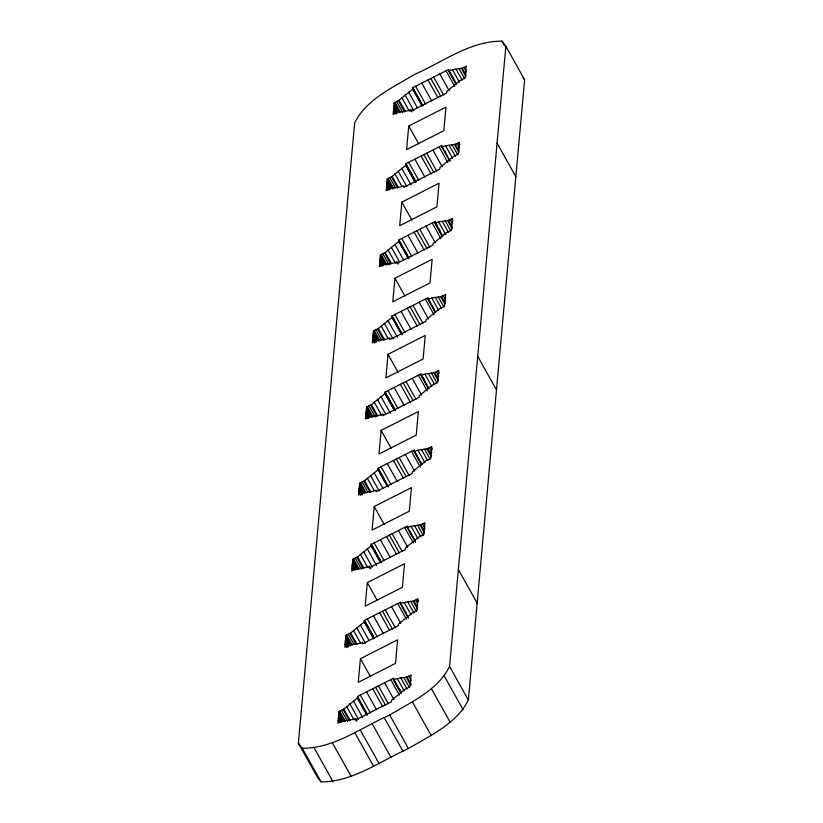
<?xml version="1.0" encoding="UTF-8"?>
<svg xmlns="http://www.w3.org/2000/svg" width="823" height="823" viewBox="0 0 823 823"><rect width="100%" height="100%" fill="white"/><g stroke="black" fill="none" stroke-linecap="round" stroke-linejoin="round"><path stroke-width="1.23" d="M298.379 743.19L354.641 122.966C366.43 99.182 392.859 87.567 414.535 74.43C442.743 62.075 469.943 40.985 501.958 41.15L505.857 46.232L524.621 79.81L468.359 700.034C456.57 723.818 430.141 735.433 408.465 748.57C380.257 760.925 353.057 782.015 321.042 781.85L317.143 776.768L298.379 743.19L302.278 748.272L321.042 781.85M400.966 693.182L393.456 679.747L393.6 678.173L357.542 696.464L357.398 698.048L343.798 709.066L338.973 711.514L337.903 723.314C343.109 719.59 349.826 721.113 355.546 718.479L356.791 720.722M400.359 603.65L400.503 602.066L364.445 620.367L364.301 621.941L350.711 632.969L345.876 635.418L344.806 647.207C350.012 643.493 356.729 645.016 362.449 642.382L362.305 643.956L398.363 625.655L398.507 624.081L412.097 613.063L416.932 610.615L418.002 598.815C412.796 602.529 406.078 601.006 400.359 603.65L408.496 618.196M415.399 542.1L407.262 527.543L407.406 525.969L371.348 544.27L371.204 545.844L357.614 556.862L352.789 559.311L351.719 571.111C356.915 567.386 363.632 568.919 369.352 566.275L370.607 568.518M414.164 451.446L414.308 449.862L378.251 468.164L378.107 469.748L364.517 480.766L359.692 483.214L358.622 495.004C363.828 491.29 370.535 492.812 376.255 490.179L376.111 491.753L412.169 473.462L412.313 471.877L425.913 460.859L430.738 458.411L431.808 446.611C426.602 450.335 419.884 448.813 414.164 451.446L421.674 464.872M421.078 375.35L421.222 373.765L385.154 392.067L385.02 393.641L371.42 404.659L366.595 407.118L365.525 418.907C370.731 415.193 377.438 416.716 383.158 414.082L383.014 415.656L419.072 397.355L419.216 395.781L432.816 384.763L437.641 382.314L438.71 370.515C433.505 374.228 426.787 372.706 421.078 375.35L428.577 388.775M427.981 299.243L428.125 297.669L392.067 315.96L391.923 317.544L378.323 328.562L373.498 331.011L372.428 342.81C377.634 339.086 384.351 340.609 390.061 337.975L389.927 339.56L425.985 321.258L426.129 319.674L439.719 308.656L444.543 306.207L445.613 294.418C440.408 298.132 433.7 296.609 427.981 299.243L435.48 312.678M436.9 224.926L435.028 221.562L398.97 239.863L398.826 241.448L385.226 252.466L380.401 254.914L379.331 266.703C384.536 262.99 391.254 264.512 396.974 261.879L398.219 264.111M405.729 165.341L392.129 176.359L387.304 178.807L386.234 190.607C391.439 186.893 398.157 188.416 403.877 185.782L403.733 187.356L439.791 169.054L439.935 167.481L453.524 156.463L458.349 154.014L459.419 142.214C454.224 145.928 447.506 144.406 441.786 147.05L441.93 145.465L405.873 163.767L405.729 165.341L415.111 182.13M456.199 84.378L448.689 70.943L448.833 69.369L412.776 87.66L412.632 89.244L399.042 100.262L394.207 102.71L393.137 114.51C398.342 110.786 405.06 112.309 410.78 109.675L412.025 111.918M360.412 658.709L358.272 682.298L395.493 663.41L397.632 639.821L360.412 658.709L370.422 676.619M367.315 582.612L365.175 606.201L402.396 587.313L404.535 563.724L367.315 582.612L377.325 600.523M374.218 506.515L372.078 530.105L409.298 511.217L411.438 487.617L374.218 506.515L384.228 524.416M381.121 430.408L378.981 453.998L416.201 435.11L418.341 411.521L381.121 430.408L391.131 448.319M388.024 354.312L385.884 377.901L423.115 359.013L425.254 335.424L388.024 354.312L398.034 372.222M394.937 278.215L392.797 301.804L430.018 282.917L432.157 259.317L394.937 278.215L404.937 296.115M401.84 202.108L399.7 225.697L436.92 206.81L439.06 183.22L401.84 202.108L411.85 220.019M408.743 126.012L406.603 149.601L443.823 130.713L445.963 107.124L408.743 126.012L418.753 143.922M355.546 718.479L355.402 720.053L391.46 701.762L391.604 700.178L405.194 689.16L410.019 686.711L411.089 674.911C405.893 678.636 399.176 677.113 393.456 679.747M369.352 566.275L369.208 567.86L405.266 549.558L405.41 547.984L419.01 536.956L423.835 534.508L424.905 522.718C419.699 526.432 412.981 524.909 407.262 527.543M396.974 261.879L396.83 263.453L432.888 245.161L433.032 243.577L446.622 232.559L451.446 230.111L452.516 218.311C447.311 222.035 440.603 220.513 434.883 223.146L442.393 236.571M410.78 109.675L410.636 111.259L446.694 92.958L446.838 91.374L460.427 80.356L465.262 77.907L466.332 66.118C461.127 69.832 454.409 68.309 448.689 70.943M434.883 223.146L435.028 221.562M302.278 748.272C334.292 748.446 361.492 727.347 389.701 714.992C411.366 701.854 437.805 690.24 449.584 666.455L505.857 46.232M523.068 77.773L524.621 79.81M501.958 41.15L504.458 45.625M463.915 67.342L466.415 71.817M462.259 68.186L466.013 74.893M461.508 68.566L465.88 76.395M458.987 68.618L464.614 78.689M455.983 69.029L462.238 80.222M497.071 143.14L515.836 176.719M452.537 69.811L459.419 82.125M449.389 71.272L456.271 83.586M448.71 70.696L456.22 84.131M446.015 70.799L454.78 86.466M439.821 73.936L449.204 90.725M433.618 77.084L443.628 94.995M430.81 78.514L440.809 96.425M427.991 79.944L438.001 97.855M458.668 142.595L459.923 144.838M457.012 143.439L459.512 147.914M421.788 83.092L431.797 100.992M455.356 144.282L459.1 151M454.594 144.663L458.977 152.502M452.084 144.714L457.711 154.786M449.08 145.136L455.335 156.329M415.594 86.23L425.604 104.14M445.634 145.908L452.516 158.222M412.776 87.66L422.785 105.57M412.755 87.907L422.765 105.817M412.704 88.452L422.086 105.241M412.652 88.997L422.014 106.033M444.41 150.187L445.665 152.43M441.858 146.257L443.113 148.49M444.358 150.732L449.986 160.804M441.807 146.803L449.944 161.349M408.63 92.094L417.384 107.762M439.112 146.895L447.866 162.563M404.998 94.912L413.753 110.58M432.919 150.043L442.301 166.832M401.789 97.639L409.288 111.074M399.042 100.262L405.297 111.455M398.281 100.643L404.535 111.835M426.715 153.181L436.725 171.091M396.624 101.486L402.879 112.679M394.968 102.33L400.595 112.401M423.896 154.611L433.906 172.521M394.207 102.71L399.844 112.782M394.124 103.636L399.134 112.586M393.939 105.663L397.694 112.381M421.088 156.041L431.087 173.951M393.764 107.69L396.892 113.286M393.672 108.605L396.182 113.09M393.589 109.531L396.1 114.006M393.404 111.558L394.659 113.8M451.765 218.702L453.02 220.934M450.109 219.535L451.981 222.899M414.885 159.189L424.894 177.099M448.453 220.379L452.197 227.097M447.691 220.759L452.074 228.599M445.181 220.811L450.809 230.882M442.177 221.233L448.432 232.425M408.692 162.337L418.701 180.247M438.731 222.015L445.613 234.329M405.873 163.767L415.882 181.677M405.852 164.014L415.862 181.914M405.801 164.559L415.81 182.459M405.749 165.094L415.131 181.883M435.007 221.809L436.879 225.173M438.752 228.527L440.007 230.769M434.956 222.354L442.455 235.79M434.904 222.899L442.414 236.324M401.727 168.201L411.109 184.98M432.209 222.992L440.963 238.67M398.095 171.009L406.85 186.677M426.016 226.14L435.398 242.929M394.875 173.746L401.758 186.06M392.129 176.359L398.383 187.551M391.378 176.75L397.632 187.942M419.812 229.288L429.822 247.198M389.721 177.583L395.349 187.665M388.065 178.426L393.692 188.498M416.994 230.718L427.003 248.628M387.304 178.807L392.941 188.889M387.221 179.733L392.232 188.683M387.036 181.76L390.791 188.477M414.175 232.148L424.184 250.048M386.851 183.786L389.979 189.383M386.769 184.712L389.279 189.187M386.687 185.628L389.186 190.113M386.501 187.654L387.756 189.897M477.721 356.338L496.485 389.917M443.206 295.642L445.706 300.117M407.982 235.285L417.991 253.196M441.54 296.486L445.294 303.193M440.789 296.866L444.543 303.584M438.278 296.918L443.906 306.989M435.274 297.329L441.529 308.522M401.789 238.433L411.788 256.344M431.828 298.111L438.71 310.425M398.97 239.863L408.949 258.021M398.898 240.655L408.908 258.566M398.846 241.201L408.229 257.99M398.826 241.448L408.208 258.237M428.053 298.451L429.925 301.815M431.18 304.047L434.935 310.765M428.001 298.996L435.511 312.431M394.824 244.297L403.579 259.965M425.306 299.099L434.06 314.767M391.182 247.106L399.32 261.663M419.102 302.236L428.485 319.026M387.972 249.842L395.482 263.278M385.226 252.466L391.481 263.658M384.475 252.846L390.73 264.039M412.909 305.384L422.919 323.295M382.818 253.69L389.073 264.883M381.152 254.533L386.789 264.605M410.091 306.814L420.1 324.725M380.401 254.914L386.028 264.985M380.319 255.83L385.318 264.79M380.133 257.856L383.888 264.574M407.272 308.244L417.282 326.155M379.948 259.893L383.076 265.49M379.866 260.809L382.366 265.284M379.784 261.735L382.284 266.21M379.598 263.761L380.854 265.994M437.959 370.895L439.204 373.138M436.293 371.739L438.803 376.214M401.079 311.392L411.089 329.303M434.637 372.582L438.392 379.3M433.886 372.963L438.268 380.802M431.375 373.014L437.003 383.086M428.372 373.436L434.626 384.629M394.875 314.54L404.885 332.441M424.925 374.218L431.808 386.522M392.067 315.96L402.066 333.871M392.036 316.207L402.046 334.117M391.995 316.752L401.994 334.663M391.943 317.297L401.305 334.333M423.073 377.366L424.318 379.609M421.15 374.558L428.649 387.983M421.098 375.103L428.598 388.528M387.911 320.394L397.293 337.183M418.403 375.195L427.158 390.863M384.279 323.213L393.044 338.881M412.2 378.343L421.582 395.133M381.07 325.949L387.952 338.253M378.323 328.562L384.578 339.755M377.572 328.943L383.827 340.136M406.006 381.491L416.016 399.392M375.916 329.786L381.543 339.858M374.249 330.63L379.887 340.701M403.188 382.911L413.197 400.822M373.498 331.011L379.125 341.082M373.416 331.936L378.415 340.887M373.231 333.963L376.985 340.681M400.369 384.341L410.379 402.252M373.045 335.99L376.173 341.586M372.963 336.905L376.09 342.502M372.881 337.831L375.381 342.306M372.696 339.858L374.568 343.212M431.057 447.002L432.301 449.235M429.39 447.835L431.9 452.321M394.176 387.489L404.186 405.4M427.734 448.679L431.489 455.397M426.983 449.06L431.355 456.899M424.462 449.111L430.1 459.183M421.469 449.533L427.723 460.726M387.972 390.637L397.982 408.547M418.022 450.315L424.894 462.629M385.154 392.067L395.163 409.977M385.133 392.314L395.143 410.224M385.082 392.859L395.091 410.759M385.041 393.394L394.423 410.183M385.02 393.641L394.402 410.43M414.864 451.776L419.246 459.615M420.491 461.847L421.746 464.09M414.195 451.199L421.695 464.625M381.008 396.501L390.39 413.29M411.5 451.292L420.255 466.97M377.376 399.309L385.514 413.856M405.297 454.44L414.679 471.229M374.167 402.046L381.677 415.471M371.42 404.659L377.675 415.852M370.669 405.05L376.924 416.243M399.104 457.588L409.113 475.499M369.002 405.883L375.257 417.076M367.346 406.727L372.973 416.798M458.38 569.547L477.145 603.115M396.285 459.018L406.295 476.929M366.595 407.118L372.222 417.189M366.513 408.033L371.512 416.983M366.328 410.06L370.083 416.777M393.466 460.448L403.476 478.358M366.142 412.086L369.27 417.683M366.06 413.012L368.56 417.487M365.978 413.928L368.478 418.413M365.793 415.954L367.037 418.197M422.487 523.942L424.987 528.417M387.273 463.596L397.272 481.496M420.831 524.786L423.958 530.382M420.08 525.167L424.452 532.995M417.559 525.218L423.197 535.289M414.566 525.63L420.82 536.822M381.07 466.734L391.079 484.644M411.109 526.411L417.991 538.726M378.251 468.164L388.24 486.321M378.179 468.956L388.189 486.866M378.138 469.501L387.52 486.29M378.107 469.748L387.489 486.537M407.334 526.761L408.589 528.994M409.833 531.236L415.471 541.308M407.282 527.296L415.42 541.853M374.105 472.597L382.86 488.265M404.587 527.399L413.352 543.067M370.473 475.406L379.228 491.084M398.394 530.547L407.776 547.326M367.264 478.142L374.146 490.457M364.517 480.766L370.772 491.959M363.766 481.146L370.021 492.339M392.201 533.685L402.2 551.595M362.099 481.99L367.737 492.061M360.443 482.834L366.07 492.905M389.382 535.115L399.392 553.025M359.692 483.214L364.692 492.164M359.61 484.13L364.61 493.09M359.425 486.167L363.18 492.874M386.563 536.545L396.573 554.455M359.24 488.193L362.367 493.79M359.157 489.109L362.285 494.705M359.075 490.035L361.575 494.51M358.89 492.061L360.762 495.415M417.24 599.195L418.496 601.438M415.584 600.039L417.456 603.403M380.36 539.693L390.369 557.603M413.928 600.883L417.683 607.6M413.167 601.263L417.549 609.102M449.584 666.455L468.359 700.034M410.656 601.315L416.284 611.386M407.652 601.736L413.907 612.929M374.167 542.841L384.176 560.741M404.206 602.518L411.089 614.822M371.348 544.27L381.358 562.171M371.327 544.517L381.337 562.418M371.276 545.052L381.286 562.963M444.348 676.177L463.112 709.755M371.224 545.598L380.607 562.387M371.204 545.844L380.586 562.634M400.431 602.858L406.058 612.929M400.379 603.403L407.889 616.828M367.202 548.694L376.584 565.483M397.684 603.496L406.439 619.163M363.571 551.513L372.325 567.181M369.332 566.522L370.576 568.765M391.491 606.644L400.873 623.433M360.361 554.249L367.86 567.675M431.334 688.553L450.099 722.131M357.614 556.862L363.869 568.055M356.853 557.243L363.108 568.436M385.287 609.792L395.297 627.692M355.197 558.087L361.451 569.279M353.54 558.93L359.167 569.002M382.479 611.222L392.478 629.122M352.789 559.311L358.416 569.382M352.697 560.237L357.707 569.187M352.522 562.263L356.266 568.981M379.66 612.651L389.67 630.552M352.337 564.29L355.464 569.886M352.254 565.216L354.754 569.691M352.162 566.131L354.044 569.485M351.987 568.158L353.232 570.401M408.681 676.136L411.181 680.621M373.457 615.789L383.467 633.7M407.025 676.979L411.397 684.818M406.264 677.37L410.019 684.078M403.754 677.411L409.381 687.493M400.75 677.833L407.004 689.026M367.264 618.937L377.273 636.848M412.477 702.009L431.242 735.587M397.303 678.615L404.186 690.929M364.445 620.367L374.455 638.278M364.424 620.614L374.434 638.525M364.373 621.159L373.755 637.948M364.322 621.694L373.704 638.483M364.301 621.941L373.683 638.73M399.206 688.491L400.462 690.723M394.155 680.076L401.038 692.39M393.476 679.5L400.986 692.935M360.299 624.801L369.054 640.469M390.781 679.592L399.536 695.27M356.668 627.61L365.422 643.277M384.588 682.74L393.97 699.529M353.458 630.346L360.33 642.66M350.711 632.969L356.966 644.152M349.95 633.35L356.205 644.543M378.385 685.888L388.394 703.799M348.294 634.194L353.921 644.265M346.637 635.027L352.265 645.109M375.566 687.318L385.576 705.229M345.876 635.418L350.886 644.368M345.794 636.333L350.804 645.294M389.701 714.992L408.465 748.57M345.609 638.36L349.991 646.199M372.757 688.748L382.757 706.659M345.434 640.387L348.561 645.983M345.341 641.312L348.468 646.909M345.259 642.228L347.769 646.713M345.074 644.265L346.956 647.619M384.248 717.759L403.013 751.337M366.554 691.896L376.564 709.796M360.361 695.034L370.371 712.944M357.542 696.464L367.531 714.621M357.47 697.256L367.48 715.166M372.253 723.849L391.018 757.417M357.419 697.801L366.801 714.59M357.398 698.048L366.78 714.837M353.396 700.898L362.778 717.687M349.765 703.706L358.519 719.384M355.526 718.726L356.771 720.969M360.258 729.929L379.022 763.507M346.545 706.443L354.055 719.878M343.798 709.066L350.053 720.259M343.047 709.447L349.302 720.639M354.806 732.696L373.57 766.275M341.391 710.29L347.645 721.483M339.734 711.134L345.362 721.205M338.973 711.514L344.611 721.586M338.891 712.43L343.901 721.39M338.706 714.467L342.461 721.174M338.52 716.494L341.648 722.09M338.438 717.409L340.948 721.884M338.356 718.335L340.238 721.689M338.171 720.362L339.426 722.594M332.307 742.696L351.071 776.264M314.191 747.994L332.955 781.572"/></g></svg>
